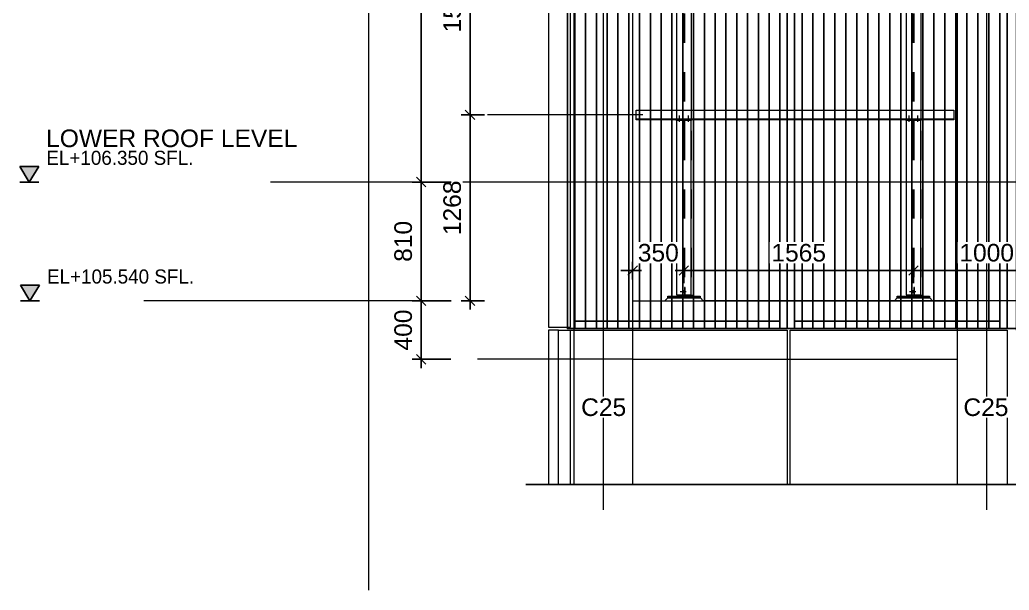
# Model space of a CAD drawing. Header units: millimetres. Extents: x 663313 to 1226001, y 1431724 to 1620898.
# Drawn here: x 663624.59 to 663631.33, y 1524694.38 to 1524698.27 of the extents above; entities that cross this region are included whole.
import ezdxf
from ezdxf.enums import TextEntityAlignment as Align

# ---------------------------------------------------------------- set-up
doc = ezdxf.new("R2010")
doc.units = ezdxf.units.MM
for name, pattern in [('Grid Line', [22.225, 12.7, -3.175, 3.175, -3.175]), ('HIDDEN', [0.375, 0.25, -0.125]), ('XKITLINE00', [0]), ('XKITLINE02', [4, 2, -2])]:
    doc.linetypes.add(name, pattern=pattern)
doc.layers.get('Defpoints').update_dxf_attribs({"color": 140})
doc.layers.add('000 - 0_HIDE_OBJ_FRAMING_DEF_SUB', color=1, linetype='Continuous', plot=False)
for name, color, linetype in [('000 - D I M', 1, 'Continuous'), ('DIM', 1, 'Continuous'), ('REVISE', 3, 'Continuous')]:
    doc.layers.add(name, color=color, linetype=linetype)
for name, color, linetype, lineweight in [('A-FLOR-E', 2, 'Continuous', 9), ('Bolt', 7, 'Continuous', 0), ('Part', 2, 'Continuous', 0), ('S-GRID', 1, 'Continuous', 9)]:
    doc.layers.add(name, color=color, linetype=linetype, lineweight=lineweight)
doc.styles.add('ANGSANA', font='angsana.shx', dxfattribs={"width": 0.9})
doc.styles.add('Arial', font='arial.ttf')
doc.dimstyles.new('Dim - 40 - End', dxfattribs={"dimscale": 0.04, "dimtxt": 3, "dimasz": 1, "dimexe": 0, "dimexo": 2.5, "dimgap": 1.5, "dimtad": 1, "dimdec": 0, "dimlfac": 1000, "dimzin": 1, "dimdsep": 46, "dimtxsty": 'Arial', "dimblk": 'END', "dimcen": 0.09, "dimclrd": 1, "dimclre": 49, "dimclrt": 3, "dimadec": 0, "dimazin": 0, "dimtfac": 1, "dimtdec": 0, "dimtix": 1, "dimtofl": 0, "dimtmove": 2, "dimatfit": 3, "dimfxl": 1, "dimtfill": 1, "dimtfillclr": 256, "dimtolj": 1, "dimtzin": 0, "dimarcsym": 0})

# ---------------------------------------------------------------- blocks, each defined once
blk = doc.blocks.new('GM_Louver Grill Vertical Z1 - Z Profile-23736417-ENT 4 ELE-3 sheet')
at = {"layer": '000 - 0_HIDE_OBJ_FRAMING_DEF_SUB'}
blk.add_line((-1809423.6, 105340), (-1809423.6, 115350), dxfattribs=at)
blk = doc.blocks.new('8')
at = {"layer": '000 - 0_HIDE_OBJ_FRAMING_DEF_SUB'}
for p, q in [((179624.8, 115350), (179624.8, 105340)), ((181024.8, 105340), (181024.8, 115350)), ((181124.8, 105340), (181124.8, 115350)), ((182524.8, 115350), (182524.8, 105340)), ((179624.8, 105390), (181024.8, 105390)), ((182524.8, 105390), (181124.8, 105390))]:
    blk.add_line(p, q, dxfattribs=at)
for points in [[(181074.8, 115350), (179574.8, 115350), (179574.8, 105340), (181074.8, 105340)], [(181074.8, 115350), (182574.8, 115350), (182574.8, 105340), (181074.8, 105340)], [(184074.8, 115350), (182574.8, 115350), (182574.8, 105340), (184074.8, 105340)]]:
    blk.add_lwpolyline(points, close=True, dxfattribs=at)
for p in [(1989121.9, 0), (1989195.6, 0), (1989269.3, 0), (1989343, 0), (1989416.7, 0), (1989490.4, 0), (1989564.1, 0), (1989637.8, 0), (1989711.5, 0), (1989785.2, 0), (1989858.9, 0), (1989932.6, 0), (1990006.3, 0), (1990080, 0), (1990153.7, 0), (1990227.4, 0), (1990301.1, 0), (1990374.8, 0), (1990598.5, 0), (1990673.5, 0), (1990748.5, 0), (1990823.5, 0), (1990898.5, 0), (1990973.5, 0), (1991048.5, 0), (1991123.5, 0), (1991198.5, 0), (1991273.5, 0), (1991348.5, 0), (1991423.5, 0), (1991498.5, 0), (1991573.5, 0), (1991648.5, 0), (1991723.5, 0), (1991798.5, 0), (1991873.5, 0)]:
    blk.add_blockref('GM_Louver Grill Vertical Z1 - Z Profile-23736417-ENT 4 ELE-3 sheet', p, dxfattribs=at)
blk = doc.blocks.new('*A3399341')
at = {"layer": 'Part', "linetype": 'XKITLINE00', "lineweight": 0}
for p, q in [((633.19721, 131.130227), (634.19721, 131.130227)), ((633.19721, 131.130227), (633.19721, 118.530227)), ((634.19721, 131.130227), (634.19721, 118.530227)), ((633.19721, 117.820227), (633.19721, 103.530227)), ((634.19721, 117.820227), (634.19721, 103.530227)), ((633.19721, 102.820227), (633.19721, 88.530227)), ((634.19721, 102.820227), (634.19721, 88.530227)), ((633.19721, 87.820227), (633.19721, 75.930227)), ((634.19721, 75.930227), (634.19721, 87.820227)), ((633.19721, 75.930227), (634.19721, 75.930227))]:
    blk.add_line(p, q, dxfattribs=at)
at = {"layer": 'Part', "linetype": 'XKITLINE02', "lineweight": 0}
for p, q in [((633.197211, 131.130227), (633.197211, 75.930227)), ((633.66721, 131.130227), (633.66721, 75.930227)), ((633.667211, 131.130227), (633.667211, 75.930227)), ((633.72721, 131.130227), (633.72721, 75.930227)), ((633.727211, 131.130227), (633.727211, 75.930227)), ((634.19721, 131.130227), (634.197211, 131.130227)), ((634.19721, 131.130227), (634.197211, 131.130227)), ((634.197211, 131.130227), (634.197211, 75.930227)), ((633.19721, 118.530227), (633.19721, 117.820227)), ((634.19721, 118.530227), (634.19721, 117.820227)), ((633.19721, 103.530227), (633.19721, 102.820227)), ((634.19721, 103.530227), (634.19721, 102.820227)), ((633.19721, 88.530227), (633.19721, 87.820227)), ((634.19721, 88.530227), (634.19721, 87.820227)), ((634.19721, 75.930227), (634.197211, 75.930227)), ((634.197211, 75.930227), (634.19721, 75.930227))]:
    blk.add_line(p, q, dxfattribs=at)
blk = doc.blocks.new('*A3400342')
at = {"layer": 'Part', "linetype": 'XKITLINE00', "lineweight": 0}
for p, q in [((617.547209, 131.130227), (618.547209, 131.130227)), ((617.547209, 131.130227), (617.547209, 118.530227)), ((618.547209, 131.130227), (618.547209, 118.530227)), ((617.547209, 117.820227), (617.547209, 103.530227)), ((618.547209, 117.820227), (618.547209, 103.530227)), ((617.547209, 102.820227), (617.547209, 88.530227)), ((618.547209, 102.820227), (618.547209, 88.530227)), ((617.547209, 87.820227), (617.547209, 75.930227)), ((618.547209, 75.930227), (618.547209, 87.820227)), ((617.547209, 75.930227), (618.547209, 75.930227))]:
    blk.add_line(p, q, dxfattribs=at)
at = {"layer": 'Part', "linetype": 'XKITLINE02', "lineweight": 0}
for p, q in [((617.54721, 131.130227), (617.54721, 75.930227)), ((618.017209, 131.130227), (618.017209, 75.930227)), ((618.01721, 131.130227), (618.01721, 75.930227)), ((618.077209, 131.130227), (618.077209, 75.930227)), ((618.07721, 131.130227), (618.07721, 75.930227)), ((618.547209, 131.130227), (618.54721, 131.130227)), ((618.547209, 131.130227), (618.54721, 131.130227)), ((618.54721, 131.130227), (618.54721, 75.930227)), ((617.547209, 118.530227), (617.547209, 117.820227)), ((618.547209, 118.530227), (618.547209, 117.820227)), ((617.547209, 103.530227), (617.547209, 102.820227)), ((618.547209, 103.530227), (618.547209, 102.820227)), ((617.547209, 88.530227), (617.547209, 87.820227)), ((618.547209, 88.530227), (618.547209, 87.820227)), ((618.547209, 75.930227), (618.54721, 75.930227)), ((618.54721, 75.930227), (618.547209, 75.930227))]:
    blk.add_line(p, q, dxfattribs=at)
blk = doc.blocks.new('*A3422345')
at = {"layer": 'Part', "linetype": 'XKITLINE00', "lineweight": 0}
for p, q in [((616.747209, 75.530227), (616.947209, 75.730227)), ((616.947209, 75.730227), (616.947211, 75.730227)), ((619.177211, 75.730227), (616.947209, 75.730227)), ((619.347209, 75.530227), (619.177209, 75.730227))]:
    blk.add_line(p, q, dxfattribs=at)
at = {"layer": 'Part', "linetype": 'XKITLINE02', "lineweight": 0}
for p, q in [((616.747211, 75.530227), (616.947211, 75.730227)), ((619.347211, 75.530227), (619.177211, 75.730227)), ((616.747209, 75.530227), (619.347211, 75.530227))]:
    blk.add_line(p, q, dxfattribs=at)
blk = doc.blocks.new('*A3423346')
at = {"layer": 'Part', "linetype": 'XKITLINE00', "lineweight": 0}
for p, q in [((616.947211, 75.830227), (616.947209, 75.830227)), ((616.947209, 75.830227), (619.147209, 75.830227)), ((616.947209, 75.730227), (616.947209, 75.830227)), ((616.947211, 75.730227), (616.947209, 75.730227)), ((616.947209, 75.730227), (619.147209, 75.730227)), ((619.147211, 75.830227), (619.147209, 75.830227)), ((619.147209, 75.730227), (619.147209, 75.830227)), ((619.147211, 75.730227), (619.147209, 75.730227))]:
    blk.add_line(p, q, dxfattribs=at)
at = {"layer": 'Part', "linetype": 'XKITLINE02', "lineweight": 0}
for p, q in [((616.947211, 75.830227), (616.947211, 75.730227)), ((619.147209, 75.830227), (619.147211, 75.830227)), ((619.147209, 75.730227), (619.147211, 75.730227)), ((619.147211, 75.830227), (619.147211, 75.730227))]:
    blk.add_line(p, q, dxfattribs=at)
blk = doc.blocks.new('*A3424347')
at = {"layer": 'Part', "linetype": 'XKITLINE02', "lineweight": 0}
for p, q in [((618.12721, 76.430227), (618.077209, 76.430227)), ((618.077209, 76.430227), (618.077209, 75.930227)), ((618.127209, 75.930227), (618.127209, 76.430227)), ((618.077209, 75.830227), (618.67721, 75.830227)), ((618.67721, 75.830227), (618.67721, 75.880227))]:
    blk.add_line(p, q, dxfattribs=at)
at = {"layer": 'Part', "linetype": 'XKITLINE00', "lineweight": 0}
for p, q in [((618.077209, 75.930227), (618.077209, 75.830227)), ((618.127209, 75.930227), (618.127209, 75.880227)), ((618.677209, 75.880227), (618.127209, 75.880227)), ((618.677209, 75.830227), (618.677209, 75.880227))]:
    blk.add_line(p, q, dxfattribs=at)
blk = doc.blocks.new('*A3425348')
at = {"layer": 'Bolt', "linetype": 'XKITLINE02', "lineweight": 0}
for p, q in [((618.12721, 76.300227), (618.07721, 76.300227)), ((618.20641, 76.130227), (617.77721, 76.130227)), ((618.07721, 76.200227), (618.01721, 76.200227)), ((618.07721, 76.060227), (618.01721, 76.060227)), ((618.12721, 75.960227), (618.07721, 75.960227))]:
    blk.add_line(p, q, dxfattribs=at)
blk = doc.blocks.new('*A3426349')
at = {"layer": 'Bolt'}
for points in [[(617.077, 75.73), (617.077, 75.83), (617.217, 75.83), (617.217, 75.73)], [(619.017, 75.83), (619.017, 75.73), (618.877, 75.73), (618.877, 75.83)]]:
    blk.add_hatch(color=256, dxfattribs=at).paths.add_polyline_path(points, flags=17)
at = {"layer": 'Bolt', "linetype": 'XKITLINE00', "lineweight": 0}
for p, q in [((617.077, 75.83), (617.077, 75.73)), ((617.147, 75.83), (617.147, 75.73)), ((617.217, 75.83), (617.217, 75.73)), ((618.877, 75.83), (618.877, 75.73)), ((618.947, 75.83), (618.947, 75.73)), ((619.017, 75.83), (619.017, 75.73))]:
    blk.add_line(p, q, dxfattribs=at)
blk = doc.blocks.new('*A3427350')
at = {"layer": 'Part', "linetype": 'XKITLINE00', "lineweight": 0}
for p, q in [((632.597211, 75.830227), (632.59721, 75.830227)), ((632.59721, 75.830227), (634.79721, 75.830227)), ((632.59721, 75.730227), (632.59721, 75.830227)), ((632.597211, 75.730227), (632.59721, 75.730227)), ((632.59721, 75.730227), (634.79721, 75.730227)), ((634.797211, 75.830227), (634.79721, 75.830227)), ((634.79721, 75.730227), (634.79721, 75.830227)), ((634.797211, 75.730227), (634.79721, 75.730227))]:
    blk.add_line(p, q, dxfattribs=at)
at = {"layer": 'Part', "linetype": 'XKITLINE02', "lineweight": 0}
for p, q in [((632.597211, 75.830227), (632.597211, 75.730227)), ((634.79721, 75.830227), (634.797211, 75.830227)), ((634.79721, 75.730227), (634.797211, 75.730227)), ((634.797211, 75.830227), (634.797211, 75.730227))]:
    blk.add_line(p, q, dxfattribs=at)
blk = doc.blocks.new('*A3428351')
at = {"layer": 'Part', "linetype": 'XKITLINE02', "lineweight": 0}
for p, q in [((633.777211, 76.430227), (633.72721, 76.430227)), ((633.72721, 76.430227), (633.72721, 75.930227)), ((633.77721, 75.930227), (633.77721, 76.430227)), ((633.72721, 75.830227), (634.327211, 75.830227)), ((634.327211, 75.830227), (634.327211, 75.880227))]:
    blk.add_line(p, q, dxfattribs=at)
at = {"layer": 'Part', "linetype": 'XKITLINE00', "lineweight": 0}
for p, q in [((633.72721, 75.930227), (633.72721, 75.830227)), ((633.77721, 75.930227), (633.77721, 75.880227)), ((634.32721, 75.880227), (633.77721, 75.880227)), ((634.32721, 75.830227), (634.32721, 75.880227))]:
    blk.add_line(p, q, dxfattribs=at)
blk = doc.blocks.new('*A3429352')
at = {"layer": 'Part', "linetype": 'XKITLINE00', "lineweight": 0}
for p, q in [((632.397209, 75.530227), (632.59721, 75.730227)), ((632.59721, 75.730227), (632.597211, 75.730227)), ((634.827211, 75.730227), (632.59721, 75.730227)), ((634.997209, 75.530227), (634.82721, 75.730227))]:
    blk.add_line(p, q, dxfattribs=at)
at = {"layer": 'Part', "linetype": 'XKITLINE02', "lineweight": 0}
for p, q in [((632.397212, 75.530227), (632.597211, 75.730227)), ((634.997212, 75.530227), (634.827211, 75.730227)), ((632.397209, 75.530227), (634.997212, 75.530227))]:
    blk.add_line(p, q, dxfattribs=at)
blk = doc.blocks.new('*A3430353')
at = {"layer": 'Bolt', "linetype": 'XKITLINE02', "lineweight": 0}
for p, q in [((633.777211, 76.300227), (633.727211, 76.300227)), ((633.856411, 76.130227), (633.427211, 76.130227)), ((633.727211, 76.200227), (633.667211, 76.200227)), ((633.727211, 76.060227), (633.667211, 76.060227)), ((633.777211, 75.960227), (633.727211, 75.960227))]:
    blk.add_line(p, q, dxfattribs=at)
blk = doc.blocks.new('*A3431354')
at = {"layer": 'Bolt'}
for points in [[(632.867, 75.83), (632.867, 75.73), (632.727, 75.73), (632.727, 75.83)], [(634.667, 75.83), (634.667, 75.73), (634.527, 75.73), (634.527, 75.83)]]:
    blk.add_hatch(color=256, dxfattribs=at).paths.add_polyline_path(points, flags=17)
at = {"layer": 'Bolt', "linetype": 'XKITLINE00', "lineweight": 0}
for p, q in [((632.727, 75.83), (632.727, 75.73)), ((632.797, 75.83), (632.797, 75.73)), ((632.867, 75.83), (632.867, 75.73)), ((634.527, 75.83), (634.527, 75.73)), ((634.597, 75.83), (634.597, 75.73)), ((634.667, 75.83), (634.667, 75.73))]:
    blk.add_line(p, q, dxfattribs=at)
blk = doc.blocks.new('*A3432355')
at = {"layer": 'Part', "linetype": 'XKITLINE00', "lineweight": 0}
for p, q in [((618.017208, 87.820227), (618.077208, 87.820227)), ((618.017208, 87.520227), (618.017208, 87.820227)), ((618.077209, 87.820227), (618.077208, 87.820227)), ((618.077208, 87.820227), (618.077208, 87.520227)), ((618.077208, 87.520227), (618.017208, 87.520227)), ((618.017209, 86.820227), (618.017208, 87.520227)), ((618.077208, 87.520227), (618.077209, 86.820227)), ((618.077209, 86.820227), (618.017209, 86.820227))]:
    blk.add_line(p, q, dxfattribs=at)
at = {"layer": 'Part', "linetype": 'XKITLINE02', "lineweight": 0}
for p, q in [((618.017209, 86.820227), (618.017209, 87.820227)), ((618.077208, 87.820227), (618.077209, 87.820227)), ((618.077209, 86.820227), (618.077209, 87.820227))]:
    blk.add_line(p, q, dxfattribs=at)
blk = doc.blocks.new('*A3433356')
at = {"layer": 'Part', "linetype": 'XKITLINE00', "lineweight": 0}
for p, q in [((617.547208, 87.820227), (617.547208, 87.880227)), ((618.547208, 87.820227), (617.547208, 87.820227)), ((618.547208, 87.820227), (618.547208, 87.880227)), ((618.547209, 87.820227), (618.547208, 87.820227))]:
    blk.add_line(p, q, dxfattribs=at)
at = {"layer": 'Part', "linetype": 'XKITLINE02', "lineweight": 0}
for p, q in [((617.547208, 87.880227), (617.547209, 87.880227)), ((617.547208, 87.880227), (618.547209, 87.880227)), ((617.547209, 87.880227), (617.547209, 87.820227)), ((618.547208, 87.820227), (618.547209, 87.820227)), ((618.547209, 87.820227), (618.547209, 87.880227))]:
    blk.add_line(p, q, dxfattribs=at)
blk = doc.blocks.new('*A3434357')
at = {"layer": 'Bolt'}
for points in [[(617.817, 87.94), (617.817, 87.88), (617.677, 87.88), (617.677, 87.94)], [(617.817, 87.88), (617.817, 87.82), (617.677, 87.82), (617.677, 87.88)], [(618.417, 87.94), (618.417, 87.88), (618.277, 87.88), (618.277, 87.94)], [(618.417, 87.88), (618.417, 87.82), (618.277, 87.82), (618.277, 87.88)]]:
    blk.add_hatch(color=256, dxfattribs=at).paths.add_polyline_path(points, flags=17)
at = {"layer": 'Bolt', "linetype": 'XKITLINE00', "lineweight": 0}
for p, q in [((617.677, 87.88), (617.677, 87.94)), ((617.677, 87.82), (617.677, 87.88)), ((617.747, 87.741), (617.747, 88.17)), ((617.817, 87.88), (617.817, 87.94)), ((617.817, 87.82), (617.817, 87.88)), ((618.277, 87.88), (618.277, 87.94)), ((618.277, 87.82), (618.277, 87.88)), ((618.347, 87.741), (618.347, 88.17)), ((618.417, 87.88), (618.417, 87.94)), ((618.417, 87.82), (618.417, 87.88))]:
    blk.add_line(p, q, dxfattribs=at)
blk = doc.blocks.new('*A3435358')
at = {"layer": 'Part', "linetype": 'XKITLINE00', "lineweight": 0}
for p, q in [((633.667208, 87.820227), (633.727208, 87.820227)), ((633.667208, 87.520227), (633.667208, 87.820227)), ((633.72721, 87.820227), (633.727208, 87.820227)), ((633.727208, 87.820227), (633.727208, 87.520227)), ((633.727208, 87.520227), (633.667208, 87.520227)), ((633.66721, 86.820227), (633.667208, 87.520227)), ((633.727208, 87.520227), (633.72721, 86.820227)), ((633.72721, 86.820227), (633.66721, 86.820227))]:
    blk.add_line(p, q, dxfattribs=at)
at = {"layer": 'Part', "linetype": 'XKITLINE02', "lineweight": 0}
for p, q in [((633.66721, 86.820227), (633.66721, 87.820227)), ((633.727208, 87.820227), (633.72721, 87.820227)), ((633.72721, 86.820227), (633.72721, 87.820227))]:
    blk.add_line(p, q, dxfattribs=at)
blk = doc.blocks.new('*A3436359')
at = {"layer": 'Part', "linetype": 'XKITLINE00', "lineweight": 0}
for p, q in [((633.197208, 87.820227), (633.197208, 87.880227)), ((634.197208, 87.820227), (633.197208, 87.820227)), ((634.197208, 87.820227), (634.197208, 87.880227)), ((634.19721, 87.820227), (634.197208, 87.820227))]:
    blk.add_line(p, q, dxfattribs=at)
at = {"layer": 'Part', "linetype": 'XKITLINE02', "lineweight": 0}
for p, q in [((633.197208, 87.880227), (633.19721, 87.880227)), ((633.197208, 87.880227), (634.19721, 87.880227)), ((633.19721, 87.880227), (633.19721, 87.820227)), ((634.197208, 87.820227), (634.19721, 87.820227)), ((634.19721, 87.880227), (634.19721, 87.820227))]:
    blk.add_line(p, q, dxfattribs=at)
blk = doc.blocks.new('*A3437360')
at = {"layer": 'Bolt'}
for points in [[(633.467, 87.94), (633.467, 87.88), (633.327, 87.88), (633.327, 87.94)], [(633.467, 87.88), (633.467, 87.82), (633.327, 87.82), (633.327, 87.88)], [(634.067, 87.94), (634.067, 87.88), (633.927, 87.88), (633.927, 87.94)], [(634.067, 87.88), (634.067, 87.82), (633.927, 87.82), (633.927, 87.88)]]:
    blk.add_hatch(color=256, dxfattribs=at).paths.add_polyline_path(points, flags=17)
at = {"layer": 'Bolt', "linetype": 'XKITLINE00', "lineweight": 0}
for p, q in [((633.327, 87.88), (633.327, 87.94)), ((633.327, 87.82), (633.327, 87.88)), ((633.397, 87.741), (633.397, 88.17)), ((633.467, 87.88), (633.467, 87.94)), ((633.467, 87.82), (633.467, 87.88)), ((633.927, 87.88), (633.927, 87.94)), ((633.927, 87.82), (633.927, 87.88)), ((633.997, 87.741), (633.997, 88.17)), ((634.067, 87.88), (634.067, 87.94)), ((634.067, 87.82), (634.067, 87.88))]:
    blk.add_line(p, q, dxfattribs=at)
blk = doc.blocks.new('END')
at = {"color": 1}
for p, q in [((1.5, 0), (-1.5, 0)), ((0, 1.5), (0, -1.5))]:
    blk.add_line(p, q, dxfattribs=at)
at = {"color": 3}
blk.add_line((-0.8, -0.8), (0.8, 0.8), dxfattribs=at)
blk = doc.blocks.new('*D3904')
at = {"layer": '000 - D I M', "color": 49, "lineweight": -2, "transparency": 16777216}
for p, q in [((663627.7557, 1524697.62), (663627.6565, 1524697.62)), ((663627.7557, 1524696.3525), (663627.6565, 1524696.3525))]:
    blk.add_line(p, q, dxfattribs=at)
at = {"layer": '000 - D I M', "color": 1, "lineweight": -2, "transparency": 16777216}
blk.add_line((663627.6565, 1524696.3925), (663627.6565, 1524697.58), dxfattribs=at)
at = {"layer": 'Defpoints', "color": 0, "transparency": 16777216}
for p in [(663627.6565, 1524697.62), (663627.8557, 1524697.62), (663627.8557, 1524696.3525)]:
    blk.add_point(p, dxfattribs=at)
at = {"layer": '000 - D I M', "color": 1, "lineweight": -2, "transparency": 16777216, "xscale": 0.04, "yscale": 0.04, "zscale": 0.04}
for p, rotation in [((663627.6565, 1524697.62), 90), ((663627.6565, 1524696.3525), 270)]:
    blk.add_blockref('END', p, dxfattribs=dict(at, rotation=rotation))
at = {"layer": '000 - D I M', "color": 3, "transparency": 16777216, "insert": (663627.5352, 1524696.9862), "char_height": 0.12, "attachment_point": 5, "rotation": 90, "style": 'Arial', "bg_fill": 3, "box_fill_scale": 1.1, "bg_fill_color": 256, "bg_fill_true_color": 13158600, "bg_fill_transparency": 0}
blk.add_mtext('\\A1;1268', dxfattribs=at)
blk = doc.blocks.new('*D3905')
at = {"layer": '000 - D I M', "color": 49, "lineweight": -2, "transparency": 16777216}
for p, q in [((663627.7035, 1524699.12), (663627.6565, 1524699.12)), ((663627.7557, 1524697.62), (663627.6565, 1524697.62))]:
    blk.add_line(p, q, dxfattribs=at)
at = {"layer": '000 - D I M', "color": 1, "lineweight": -2, "transparency": 16777216}
blk.add_line((663627.6565, 1524697.66), (663627.6565, 1524699.08), dxfattribs=at)
at = {"layer": 'Defpoints', "color": 0, "transparency": 16777216}
for p in [(663627.6565, 1524699.12), (663627.8035, 1524699.12), (663627.8557, 1524697.62)]:
    blk.add_point(p, dxfattribs=at)
at = {"layer": '000 - D I M', "color": 1, "lineweight": -2, "transparency": 16777216, "xscale": 0.04, "yscale": 0.04, "zscale": 0.04}
for p, rotation in [((663627.6565, 1524699.12), 90), ((663627.6565, 1524697.62), 270)]:
    blk.add_blockref('END', p, dxfattribs=dict(at, rotation=rotation))
at = {"layer": '000 - D I M', "color": 3, "transparency": 16777216, "insert": (663627.5352, 1524698.37), "char_height": 0.12, "attachment_point": 5, "rotation": 90, "style": 'Arial', "bg_fill": 3, "box_fill_scale": 1.1, "bg_fill_color": 256, "bg_fill_true_color": 13158600, "bg_fill_transparency": 0}
blk.add_mtext('\\A1;1500', dxfattribs=at)
blk = doc.blocks.new('*D3912')
at = {"layer": '000 - D I M', "color": 49, "lineweight": -2, "transparency": 16777216}
for p, q in [((663627.5262, 1524696.3525), (663627.3223, 1524696.3525)), ((663627.5262, 1524695.9525), (663627.3223, 1524695.9525))]:
    blk.add_line(p, q, dxfattribs=at)
at = {"layer": '000 - D I M', "color": 1, "lineweight": -2, "transparency": 16777216}
blk.add_line((663627.3223, 1524696.3125), (663627.3223, 1524695.9925), dxfattribs=at)
at = {"layer": 'Defpoints', "color": 0, "transparency": 16777216}
for p in [(663627.6262, 1524696.3525), (663627.3223, 1524695.9525), (663627.6262, 1524695.9525)]:
    blk.add_point(p, dxfattribs=at)
at = {"layer": '000 - D I M', "color": 1, "lineweight": -2, "transparency": 16777216, "xscale": 0.04, "yscale": 0.04, "zscale": 0.04}
for p, rotation in [((663627.3223, 1524696.3525), 90), ((663627.3223, 1524695.9525), 270)]:
    blk.add_blockref('END', p, dxfattribs=dict(at, rotation=rotation))
at = {"layer": '000 - D I M', "color": 3, "transparency": 16777216, "insert": (663627.2011, 1524696.1525), "char_height": 0.12, "attachment_point": 5, "rotation": 90, "style": 'Arial', "bg_fill": 3, "box_fill_scale": 1.1, "bg_fill_color": 256, "bg_fill_true_color": 13158600, "bg_fill_transparency": 0}
blk.add_mtext('\\A1;400', dxfattribs=at)
blk = doc.blocks.new('*D3913')
at = {"layer": '000 - D I M', "color": 49, "lineweight": -2, "transparency": 16777216}
for p, q in [((663627.343, 1524701.9525), (663627.3223, 1524701.9525)), ((663627.343, 1524697.1625), (663627.3223, 1524697.1625))]:
    blk.add_line(p, q, dxfattribs=at)
at = {"layer": '000 - D I M', "color": 1, "lineweight": -2, "transparency": 16777216}
blk.add_line((663627.3223, 1524697.2025), (663627.3223, 1524701.9125), dxfattribs=at)
at = {"layer": 'Defpoints', "color": 0, "transparency": 16777216}
for p in [(663627.3223, 1524701.9525), (663627.443, 1524701.9525), (663627.443, 1524697.1625)]:
    blk.add_point(p, dxfattribs=at)
at = {"layer": '000 - D I M', "color": 1, "lineweight": -2, "transparency": 16777216, "xscale": 0.04, "yscale": 0.04, "zscale": 0.04}
for p, rotation in [((663627.3223, 1524701.9525), 90), ((663627.3223, 1524697.1625), 270)]:
    blk.add_blockref('END', p, dxfattribs=dict(at, rotation=rotation))
at = {"layer": '000 - D I M', "color": 3, "transparency": 16777216, "insert": (663627.2011, 1524699.5575), "char_height": 0.12, "attachment_point": 5, "rotation": 90, "style": 'Arial', "bg_fill": 3, "box_fill_scale": 1.1, "bg_fill_color": 256, "bg_fill_true_color": 13158600, "bg_fill_transparency": 0}
blk.add_mtext('\\A1;4790', dxfattribs=at)
blk = doc.blocks.new('*D3939')
at = {"layer": '000 - D I M', "color": 1, "lineweight": -2, "transparency": 16777216}
for p, q in [((663628.7259, 1524696.5581), (663628.6859, 1524696.5581)), ((663629.1559, 1524696.5581), (663629.1959, 1524696.5581))]:
    blk.add_line(p, q, dxfattribs=at)
at = {"layer": '000 - D I M', "color": 49, "lineweight": -2, "transparency": 16777216}
for p, q in [((663628.7659, 1524696.5159), (663628.7659, 1524696.5581)), ((663629.1159, 1524696.4725), (663629.1159, 1524696.5581))]:
    blk.add_line(p, q, dxfattribs=at)
at = {"layer": 'Defpoints', "color": 0, "transparency": 16777216}
for p in [(663629.1159, 1524696.5581), (663628.7659, 1524696.4159), (663629.1159, 1524696.3725)]:
    blk.add_point(p, dxfattribs=at)
at = {"layer": '000 - D I M', "color": 1, "lineweight": -2, "transparency": 16777216, "xscale": 0.04, "yscale": 0.04, "zscale": 0.04}
blk.add_blockref('END', (663628.7659, 1524696.5581), dxfattribs=at)
at = {"layer": '000 - D I M', "color": 1, "lineweight": -2, "transparency": 16777216, "xscale": 0.04, "yscale": 0.04, "zscale": 0.04, "rotation": 180}
blk.add_blockref('END', (663629.1159, 1524696.5581), dxfattribs=at)
at = {"layer": '000 - D I M', "color": 3, "transparency": 16777216, "insert": (663628.9409, 1524696.6794), "char_height": 0.12, "attachment_point": 5, "style": 'Arial', "bg_fill": 3, "box_fill_scale": 1.1, "bg_fill_color": 256, "bg_fill_true_color": 13158600, "bg_fill_transparency": 0}
blk.add_mtext('\\A1;350', dxfattribs=at)
blk = doc.blocks.new('*D3940')
at = {"layer": '000 - D I M', "color": 49, "lineweight": -2, "transparency": 16777216}
for p, q in [((663629.1159, 1524696.4725), (663629.1159, 1524696.5581)), ((663630.6809, 1524696.4725), (663630.6809, 1524696.5581))]:
    blk.add_line(p, q, dxfattribs=at)
at = {"layer": '000 - D I M', "color": 1, "lineweight": -2, "transparency": 16777216}
blk.add_line((663629.1559, 1524696.5581), (663630.6409, 1524696.5581), dxfattribs=at)
at = {"layer": 'Defpoints', "color": 0, "transparency": 16777216}
for p in [(663630.6809, 1524696.5581), (663629.1159, 1524696.3725), (663630.6809, 1524696.3725)]:
    blk.add_point(p, dxfattribs=at)
at = {"layer": '000 - D I M', "color": 1, "lineweight": -2, "transparency": 16777216, "xscale": 0.04, "yscale": 0.04, "zscale": 0.04, "rotation": 180}
blk.add_blockref('END', (663629.1159, 1524696.5581), dxfattribs=at)
at = {"layer": '000 - D I M', "color": 1, "lineweight": -2, "transparency": 16777216, "xscale": 0.04, "yscale": 0.04, "zscale": 0.04}
blk.add_blockref('END', (663630.6809, 1524696.5581), dxfattribs=at)
at = {"layer": '000 - D I M', "color": 3, "transparency": 16777216, "insert": (663629.8984, 1524696.6793), "char_height": 0.12, "attachment_point": 5, "style": 'Arial', "bg_fill": 3, "box_fill_scale": 1.1, "bg_fill_color": 256, "bg_fill_true_color": 13158600, "bg_fill_transparency": 0}
blk.add_mtext('\\A1;1565', dxfattribs=at)
blk = doc.blocks.new('*D3941')
at = {"layer": '000 - D I M', "color": 49, "lineweight": -2, "transparency": 16777216}
for p, q in [((663630.6809, 1524696.4725), (663630.6809, 1524696.5581)), ((663631.6804, 1524696.4725), (663631.6804, 1524696.5581))]:
    blk.add_line(p, q, dxfattribs=at)
at = {"layer": '000 - D I M', "color": 1, "lineweight": -2, "transparency": 16777216}
blk.add_line((663630.7209, 1524696.5581), (663631.6404, 1524696.5581), dxfattribs=at)
at = {"layer": 'Defpoints', "color": 0, "transparency": 16777216}
for p in [(663631.6804, 1524696.5581), (663630.6809, 1524696.3725), (663631.6804, 1524696.3725)]:
    blk.add_point(p, dxfattribs=at)
at = {"layer": '000 - D I M', "color": 1, "lineweight": -2, "transparency": 16777216, "xscale": 0.04, "yscale": 0.04, "zscale": 0.04, "rotation": 180}
blk.add_blockref('END', (663630.6809, 1524696.5581), dxfattribs=at)
at = {"layer": '000 - D I M', "color": 1, "lineweight": -2, "transparency": 16777216, "xscale": 0.04, "yscale": 0.04, "zscale": 0.04}
blk.add_blockref('END', (663631.6804, 1524696.5581), dxfattribs=at)
at = {"layer": '000 - D I M', "color": 3, "transparency": 16777216, "insert": (663631.1807, 1524696.6793), "char_height": 0.12, "attachment_point": 5, "style": 'Arial', "bg_fill": 3, "box_fill_scale": 1.1, "bg_fill_color": 256, "bg_fill_true_color": 13158600, "bg_fill_transparency": 0}
blk.add_mtext('\\A1;1000', dxfattribs=at)
blk = doc.blocks.new('LEV-SEC')
at = {"layer": '000 - 0_HIDE_OBJ_FRAMING_DEF_SUB'}
blk.add_hatch(color=256, dxfattribs=at).paths.add_polyline_path([(-1.62, 2.67), (0, 0), (1.62, 2.67)])
for p, q in [((-1.62, 2.67), (0, 0)), ((1.62, 2.67), (-1.62, 2.67)), ((0, 0), (1.62, 2.67)), ((1.62, 0), (-1.62, 0))]:
    blk.add_line(p, q, dxfattribs=at)
at = {"layer": '000 - 0_HIDE_OBJ_FRAMING_DEF_SUB', "style": 'ANGSANA'}
blk.add_attdef('ELEVATION', text='', height=2.4, dxfattribs=at).set_placement((2.91, 2.21), align=Align.BOTTOM_LEFT)
blk = doc.blocks.new('*D3948')
at = {"layer": '000 - D I M', "color": 49, "lineweight": -2, "transparency": 16777216}
for p, q in [((663627.5287, 1524697.1625), (663627.3223, 1524697.1625)), ((663627.5287, 1524696.3525), (663627.3223, 1524696.3525))]:
    blk.add_line(p, q, dxfattribs=at)
at = {"layer": '000 - D I M', "color": 1, "lineweight": -2, "transparency": 16777216}
blk.add_line((663627.3223, 1524697.1225), (663627.3223, 1524696.3925), dxfattribs=at)
at = {"layer": 'Defpoints', "color": 0, "transparency": 16777216}
for p in [(663627.6287, 1524697.1625), (663627.3223, 1524696.3525), (663627.6287, 1524696.3525)]:
    blk.add_point(p, dxfattribs=at)
at = {"layer": '000 - D I M', "color": 1, "lineweight": -2, "transparency": 16777216, "xscale": 0.04, "yscale": 0.04, "zscale": 0.04}
for p, rotation in [((663627.3223, 1524697.1625), 90), ((663627.3223, 1524696.3525), 270)]:
    blk.add_blockref('END', p, dxfattribs=dict(at, rotation=rotation))
at = {"layer": '000 - D I M', "color": 3, "transparency": 16777216, "insert": (663627.2011, 1524696.7575), "char_height": 0.12, "attachment_point": 5, "rotation": 90, "style": 'Arial', "bg_fill": 3, "box_fill_scale": 1.1, "bg_fill_color": 256, "bg_fill_true_color": 13158600, "bg_fill_transparency": 0}
blk.add_mtext('\\A1;810', dxfattribs=at)

msp = doc.modelspace()

# ---------------------------------------------------------------- linework, layer by layer
at = {"layer": 'A-FLOR-E', "color": 252, "linetype": 'HIDDEN', "ltscale": 20}
msp.add_line((663628.3409, 1524695.0972), (663628.3409, 1524696.1525), dxfattribs=at)
at = {"layer": 'A-FLOR-E', "color": 1, "linetype": 'HIDDEN', "ltscale": 20}
msp.add_line((663628.7659, 1524695.9525), (663630.9809, 1524695.9525), dxfattribs=at)
at = {"layer": 'A-FLOR-E', "color": 4, "ltscale": 20}
for points in [[(663628.3659, 1524696.1525), (663628.3659, 1524705.4625), (663628.7659, 1524705.4625), (663628.7659, 1524696.1525)], [(663630.9809, 1524696.1525), (663630.9809, 1524705.4625), (663631.3809, 1524705.4625), (663631.3809, 1524696.1525)]]:
    msp.add_lwpolyline(points, dxfattribs=at)
at = {"layer": 'A-FLOR-E', "color": 1, "linetype": 'HIDDEN', "ltscale": 20}
for points in [[(663628.3659, 1524695.0972), (663628.3659, 1524696.1525)], [(663628.7659, 1524696.1525), (663628.7659, 1524695.0972)], [(663630.9809, 1524695.0972), (663630.9809, 1524696.1525)]]:
    msp.add_lwpolyline(points, dxfattribs=at)
at = {"layer": 'DIM', "color": 1, "ltscale": 15}
msp.add_lwpolyline([(663628.0374, 1524695.0972), (663634.5867, 1524695.0972, -0.637752), (663634.5984, 1524695.0665), (663634.5761, 1524695.044), (663634.6826, 1524695.1505), (663634.6592, 1524695.1266, 0.61005), (663634.6721, 1524695.0972), (663640.7133, 1524695.0972)], format="xyb", dxfattribs=at)
at = {"layer": 'Part', "linetype": 'XKITLINE00', "lineweight": 0}
msp.add_line((663628.7659, 1524696.3525), (663630.9809, 1524696.3525), dxfattribs=at)
at = {"layer": 'Part', "color": 252, "linetype": 'XKITLINE00', "lineweight": 0}
msp.add_lwpolyline([(663628.1909, 1524699.1525), (663628.1909, 1524696.1725), (663628.3409, 1524696.1725), (663628.3409, 1524699.1525)], close=True, dxfattribs=at)
at = {"layer": 'Part', "linetype": 'XKITLINE00', "lineweight": 0}
msp.add_lwpolyline([(663628.7909, 1524697.6525), (663630.9559, 1524697.6525), (663630.9559, 1524697.5875), (663628.7909, 1524697.5875)], close=True, dxfattribs=at)
at = {"layer": 'Part', "color": 252, "linetype": 'XKITLINE00', "lineweight": 0}
msp.add_lwpolyline([(663628.2609, 1524696.1525), (663628.1909, 1524696.1525), (663628.1909, 1524695.0972)], dxfattribs=at)
at = {"layer": 'Part', "linetype": 'XKITLINE00', "lineweight": 0}
for points in [[(663628.2609, 1524695.0972), (663628.2609, 1524696.1525), (663629.8209, 1524696.1525), (663629.8209, 1524695.0972)], [(663629.8409, 1524695.0972), (663629.8409, 1524696.1525), (663631.3209, 1524696.1525), (663631.3209, 1524695.0972)]]:
    msp.add_lwpolyline(points, dxfattribs=at)
at = {"layer": 'S-GRID', "linetype": 'Grid Line'}
msp.add_line((663626.9659, 1524694.3768), (663626.9659, 1524707.4953), dxfattribs=at)
at = {"layer": 'S-GRID', "color": 251, "linetype": 'Grid Line'}
for p, q in [((663628.5659, 1524694.9248), (663628.5659, 1524706.8958)), ((663631.1809, 1524694.9248), (663631.1809, 1524706.8958))]:
    msp.add_line(p, q, dxfattribs=at)
at = {"layer": 'S-GRID', "color": 251, "linetype": 'HIDDEN', "ltscale": 10}
for p, q in [((663628.8359, 1524697.62), (663627.7768, 1524697.62)), ((663628.7659, 1524695.9525), (663627.7067, 1524695.9525))]:
    msp.add_line(p, q, dxfattribs=at)
at = {"layer": 'S-GRID', "color": 2, "linetype": 'HIDDEN', "ltscale": 10}
msp.add_line((663628.7909, 1524697.5935), (663630.9559, 1524697.5935), dxfattribs=at)
at = {"layer": 'S-GRID', "linetype": 'Grid Line', "ltscale": 0.6}
for p, q in [((663633.9159, 1524697.1625), (663624.6549, 1524697.1625)), ((663636.8609, 1524696.3525), (663624.6549, 1524696.3525))]:
    msp.add_line(p, q, dxfattribs=at)

# ---------------------------------------------------------------- block references
at = {"xscale": 0.001, "yscale": 0.001, "zscale": 0.001}
msp.add_blockref('8', (663448.7461, 1524590.8225), dxfattribs=at)
at = {"lineweight": 0, "xscale": 0.1, "yscale": 0.1, "zscale": 0.1}
for name in ['*A3400342', '*A3399341', '*A3433356', '*A3434357', '*A3432355', '*A3436359', '*A3437360', '*A3435358', '*A3424347', '*A3428351', '*A3422345', '*A3423346', '*A3426349', '*A3425348', '*A3429352', '*A3427350', '*A3431354', '*A3430353']:
    msp.add_blockref(name, (663567.3112, 1524688.7994), dxfattribs=at)
at = {"layer": 'DIM', "xscale": 0.04, "yscale": 0.04, "zscale": 0.04}
for p, values in [((663624.6503, 1524697.1625), {'ELEVATION': 'EL+106.350 SFL.'}), ((663624.6549, 1524696.3525), {'ELEVATION': 'EL+105.540 SFL.'})]:
    msp.add_blockref('LEV-SEC', p, dxfattribs=at).add_auto_attribs(values)

# ---------------------------------------------------------------- texts
at = {"layer": 'REVISE', "color": 3, "style": 'Arial'}
msp.add_text('LOWER ROOF LEVEL', height=0.12, dxfattribs=at).set_placement((663624.7649, 1524697.4008))

# ---------------------------------------------------------------- next in the draw order: texts
at = {"layer": 'REVISE', "color": 3, "char_height": 0.12, "width": 0.280732, "attachment_point": 5, "style": 'Arial', "bg_fill": 3, "box_fill_scale": 1.1, "bg_fill_color": 256, "bg_fill_true_color": 13158600, "bg_fill_transparency": 0}
for insert in [(663628.5681, 1524695.625), (663631.1756, 1524695.625)]:
    msp.add_mtext('\\A1;C25', dxfattribs=dict(at, insert=insert))

# ---------------------------------------------------------------- next in the draw order: dimensions: what is measured, and where the dimension line sits
at = {"layer": '000 - D I M'}
dim = msp.add_linear_dim(base=(663627.6564561368, 1524697.619951241), p1=(663627.8556727595, 1524696.3524512399), p2=(663627.8556727595, 1524697.61995124), angle=90, dimstyle='Dim - 40 - End', dxfattribs=at)
dim.commit()
dim.dimension.update_dxf_attribs({"geometry": '*D3904', "text_midpoint": (663627.5351873786, 1524696.98620124)})
dim = msp.add_linear_dim(base=(663629.1159, 1524696.5581), p1=(663628.7659, 1524696.4159), p2=(663629.1159, 1524696.3725), dimstyle='Dim - 40 - End', dxfattribs=at)
dim.commit()
dim.dimension.update_dxf_attribs({"geometry": '*D3939', "text_midpoint": (663628.9409, 1524696.6794)})

# ---------------------------------------------------------------- next in the draw order: dimensions: what is measured, and where the dimension line sits
for base, p1, p2, picture, middle in [((663627.6565, 1524699.12), (663627.8557, 1524697.62), (663627.8035, 1524699.12), '*D3905', (663627.5352, 1524698.37)), ((663627.3223, 1524695.9525), (663627.6262, 1524696.3525), (663627.6262, 1524695.9525), '*D3912', (663627.2011, 1524696.1525))]:
    dim = msp.add_linear_dim(base=base, p1=p1, p2=p2, angle=90, dimstyle='Dim - 40 - End', dxfattribs=at)
    dim.commit()
    dim.dimension.update_dxf_attribs({"geometry": picture, "text_midpoint": middle})
dim = msp.add_linear_dim(base=(663630.6809, 1524696.5581), p1=(663629.1159, 1524696.3725), p2=(663630.6809, 1524696.3725), dimstyle='Dim - 40 - End', dxfattribs=at)
dim.commit()
dim.dimension.update_dxf_attribs({"geometry": '*D3940', "text_midpoint": (663629.8984, 1524696.6793)})

# ---------------------------------------------------------------- next in the draw order: dimensions: what is measured, and where the dimension line sits
dim = msp.add_linear_dim(base=(663627.3223, 1524701.9525), p1=(663627.443, 1524697.1625), p2=(663627.443, 1524701.9525), angle=90, dimstyle='Dim - 40 - End', dxfattribs=at)
dim.commit()
dim.dimension.update_dxf_attribs({"geometry": '*D3913', "text_midpoint": (663627.2011, 1524699.5575)})
dim = msp.add_linear_dim(base=(663631.68043, 1524696.55807), p1=(663630.68092, 1524696.37245), p2=(663631.68043, 1524696.37245), dimstyle='Dim - 40 - End', dxfattribs=at)
dim.commit()
dim.dimension.update_dxf_attribs({"geometry": '*D3941', "text_midpoint": (663631.18068, 1524696.67934)})

# ---------------------------------------------------------------- next in the draw order: dimensions: what is measured, and where the dimension line sits
dim = msp.add_linear_dim(base=(663627.3223, 1524696.3525), p1=(663627.6287, 1524697.1625), p2=(663627.6287, 1524696.3525), angle=90, dimstyle='Dim - 40 - End', dxfattribs=at)
dim.commit()
dim.dimension.update_dxf_attribs({"geometry": '*D3948', "text_midpoint": (663627.2011, 1524696.7575)})

doc.saveas('drawing.dxf')
